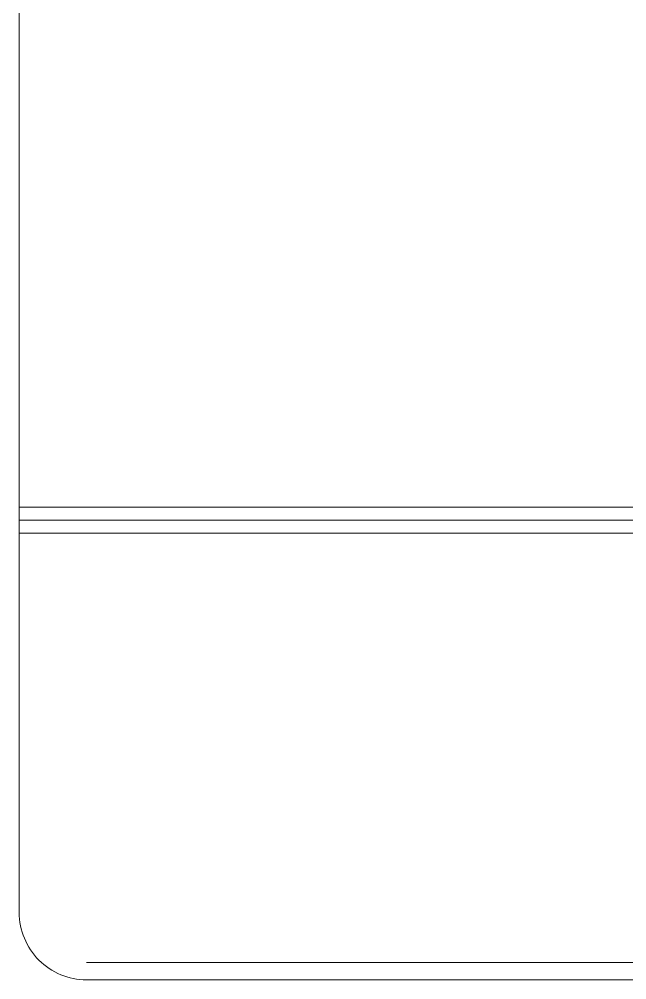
# Model space of a CAD drawing. Header units: inches. Extents: x -246178 to 57169, y -29325 to 19878.
# Drawn here: x 13858.5 to 13978.2, y -7777.3 to -7587.9 of the extents above; entities that cross this region are included whole.
import ezdxf

# ---------------------------------------------------------------- set-up
doc = ezdxf.new("R2010")
doc.units = ezdxf.units.IN
doc.header["$LTSCALE"] = 25
doc.header["$MEASUREMENT"] = 0
doc.layers.add('00-Ground Floor$0$LOADING', color=253, linetype='Continuous', lineweight=5)

# ---------------------------------------------------------------- blocks, each defined once
blk = doc.blocks.new('00-Ground Floor$0$GF21008-P')
at = {"layer": '00-Ground Floor$0$LOADING'}
for p, q in [((0.71658, -0.1974), (0.71658, 0)), ((0.71912, -0.1974), (0.71912, 0)), ((0.72166, -0.1974), (0.72166, 0)), ((0.80631, -0.18414), (0.80631, -0.01908)), ((0.8097, -0.18414), (0.8097, -0.01908)), ((-0.7767, -0.1974), (0.79645, -0.1974))]:
    blk.add_line(p, q, dxfattribs=at)
blk.add_arc((0.79645, -0.18414), 0.01325, 270, 0, dxfattribs=at)

msp = doc.modelspace()

# ---------------------------------------------------------------- block references
at = {"layer": '00-Ground Floor$0$LOADING', "xscale": 1000, "yscale": 1000, "zscale": 1000, "rotation": 269.9999999999998}
msp.add_blockref('00-Ground Floor$0$GF21008-P', (14055.88, -6967.56), dxfattribs=at)

doc.saveas('drawing.dxf')
